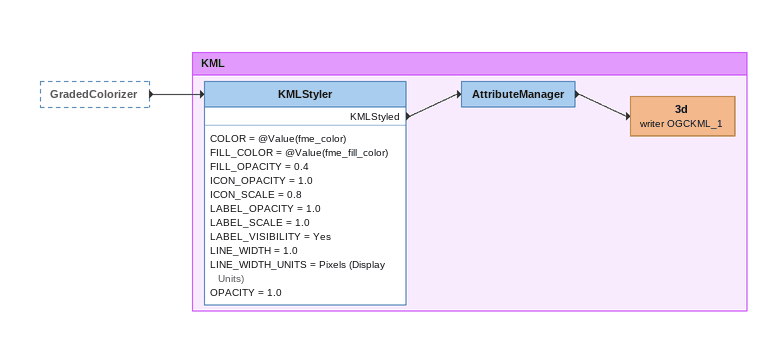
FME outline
GradedColorizer [outside]
    -> KMLStyler

Bookmark: KML
KMLStyler
    COLOR = @Value(fme_color)
    FILL_COLOR = @Value(fme_fill_color)
    FILL_OPACITY = 0.4
    ICON_OPACITY = 1.0
    ICON_SCALE = 0.8
    LABEL_OPACITY = 1.0
    LABEL_SCALE = 1.0
    LABEL_VISIBILITY = Yes
    LINE_WIDTH = 1.0
    LINE_WIDTH_UNITS = Pixels (Display Units)
    OPACITY = 1.0
    KMLStyled -> AttributeManager
AttributeManager
    -> 3d (writer OGCKML_1)
3d (writer OGCKML_1)
